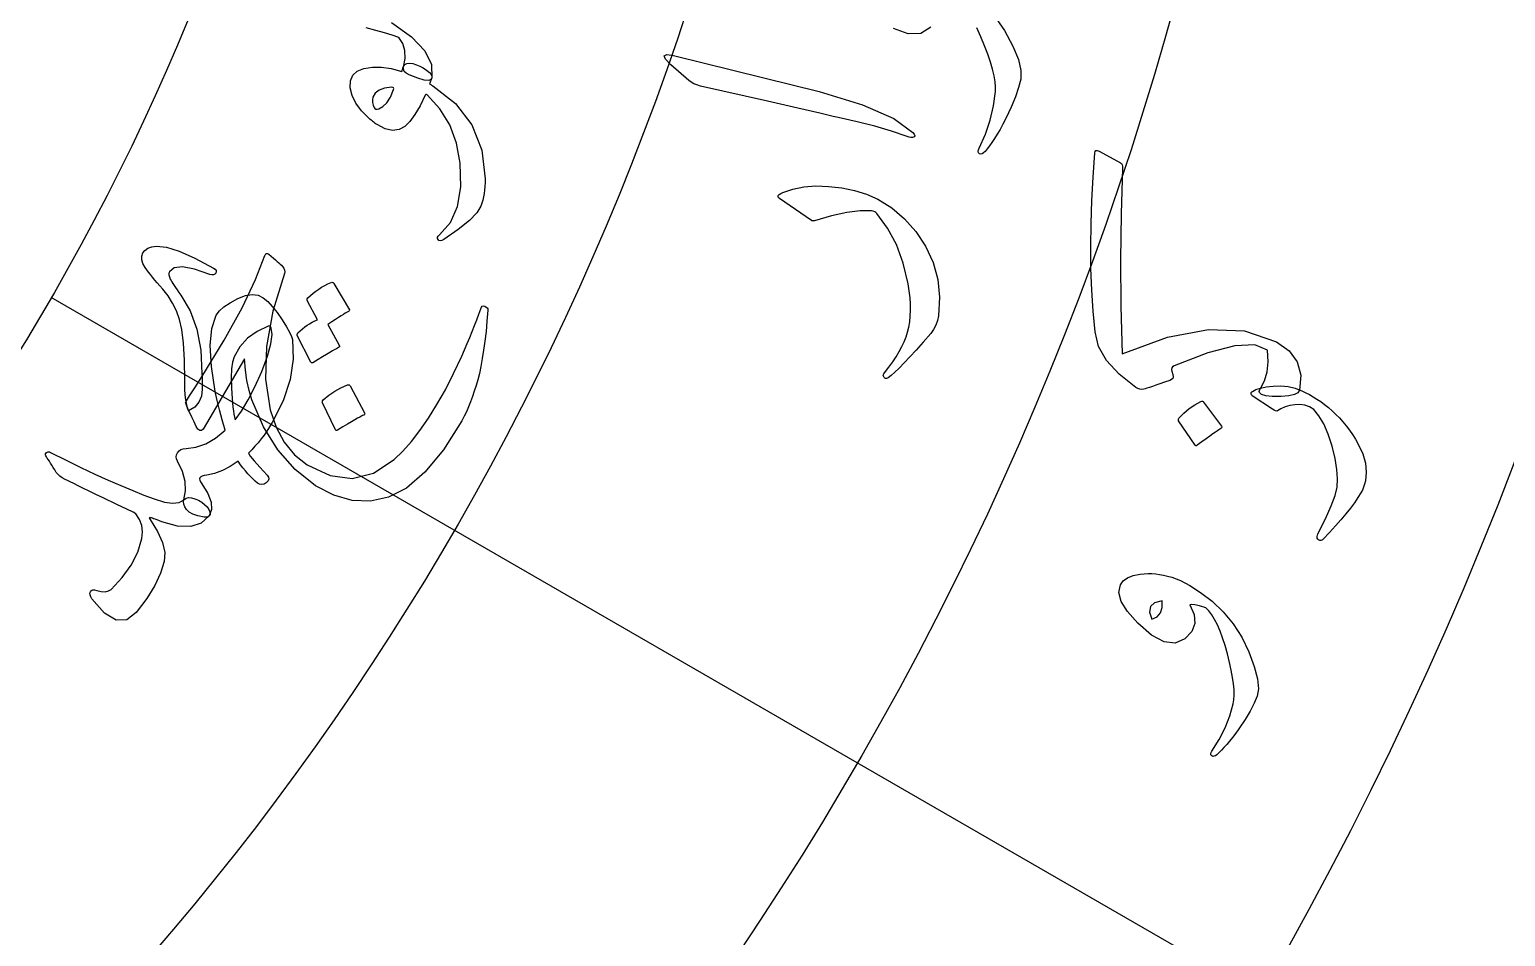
# Model space of a CAD drawing. Header units: millimetres. Extents: x -150 to 150, y -150 to 184.
# Drawn here: x 43.21 to 75.84, y -39.36 to -19.29 of the extents above; entities that cross this region are included whole.
import ezdxf

# ---------------------------------------------------------------- set-up
doc = ezdxf.new("R2010")
doc.units = ezdxf.units.MM
for name, color, linetype in [('ENGRAVE', 7, 'Continuous'), ('ENGRAVE_FINE', 8, 'Continuous'), ('GUIDE', 3, 'Continuous'), ('TEXT', 5, 'Continuous')]:
    doc.layers.add(name, color=color, linetype=linetype)

msp = doc.modelspace()

# ---------------------------------------------------------------- linework, layer by layer
at = {"layer": 'ENGRAVE'}
for radius in [132.75, 112.1737, 91.5975, 71.0212, 50.445]:
    msp.add_circle((0, 0), radius, dxfattribs=at)
at = {"layer": 'ENGRAVE_FINE'}
for points in [[(61.5062, -35.5106), (43.6867, -25.2225)], [(79.3258, -45.7987), (61.5062, -35.5106)]]:
    msp.add_lwpolyline(points, dxfattribs=at)
for radius in [122.4619, 101.8856, 81.3094, 60.7331]:
    msp.add_circle((0, 0), radius, dxfattribs=at)
at = {"layer": 'GUIDE'}
msp.add_circle((0, 0), 137.25, dxfattribs=at)
at = {"layer": 'TEXT'}
for points in [[(51.2135, -19.1358), (51.6533, -19.4517), (51.9486, -19.7622), (52.0992, -20.0667), (52.1049, -20.364), (52.1022, -20.3711), (52.0994, -20.3782), (52.0966, -20.3853), (52.0938, -20.3924), (52.0384, -20.4192), (51.9387, -20.4113), (51.7948, -20.3685), (51.6066, -20.2909), (51.5391, -20.2568), (51.4959, -20.217), (51.4767, -20.1715), (51.4818, -20.1204), (51.5159, -19.9287), (51.5093, -19.7559), (51.4621, -19.6022), (51.3745, -19.4677), (51.2268, -19.4185), (51.0572, -19.3664), (50.8659, -19.3114), (50.6528, -19.2534)], [(63.1363, -19.2389), (62.9155, -19.378), (62.6399, -19.3882), (62.3097, -19.2706)], [(64.5336, -18.9766), (64.7641, -19.3158), (64.9502, -19.6573), (65.0723, -19.9505), (65.1311, -20.1944), (65.1271, -20.3884), (65.0789, -20.5728), (65.0076, -20.7799), (64.9129, -21.0094), (64.7946, -21.2611), (64.7303, -21.3872), (64.6675, -21.5027), (64.6063, -21.6076), (64.5468, -21.702), (64.4898, -21.7868), (64.4362, -21.8628), (64.3861, -21.93), (64.3393, -21.9885), (64.3051, -22.0208), (64.2731, -22.0399), (64.2434, -22.0459), (64.216, -22.0388), (64.1937, -22.0167), (64.1846, -21.9887), (64.1884, -21.9548), (64.2054, -21.9149), (64.3433, -21.6053), (64.4495, -21.293), (64.524, -20.9784), (64.5668, -20.6619), (64.5689, -20.5608), (64.559, -20.4451), (64.5371, -20.3149), (64.5031, -20.1702), (64.4568, -20.0113), (64.3982, -19.8381), (64.3271, -19.6508), (64.2435, -19.4496), (64.1538, -19.251)]]:
    msp.add_lwpolyline(points, dxfattribs=at)
for points in [[(57.3925, -20.0701), (57.2711, -19.9484), (57.2395, -19.8738), (57.2978, -19.8459), (57.4462, -19.8647), (59.4434, -20.358), (60.6697, -20.6585), (61.629, -20.9579), (62.3199, -21.2607), (62.7415, -21.569), (62.7708, -21.609), (62.7834, -21.64), (62.7792, -21.6617), (62.7582, -21.6743), (62.7301, -21.6805), (62.6965, -21.6802), (62.6573, -21.6734), (62.6127, -21.6602), (62.2704, -21.5418), (61.9018, -21.4322), (61.507, -21.331), (61.0861, -21.238), (60.9768, -21.2116), (60.6808, -21.1432), (60.198, -21.0321), (59.5289, -20.8775), (58.0424, -20.5413), (57.9652, -20.5182), (57.8965, -20.4897), (57.8364, -20.4558), (57.7849, -20.4166)], [(52.1253, -20.5359), (52.6281, -20.9283), (52.9904, -21.4019), (53.2098, -21.9573), (53.2835, -22.5939), (53.2821, -22.6785), (53.278, -22.7609), (53.2712, -22.8412), (53.2617, -22.9193), (53.2492, -22.9946), (53.2336, -23.0664), (53.2148, -23.1347), (53.1929, -23.1996), (53.1039, -23.3461), (52.9368, -23.5184), (52.6915, -23.7153), (52.3678, -23.9352), (52.3263, -23.9556), (52.2917, -23.9629), (52.2642, -23.9573), (52.2436, -23.9387), (52.2327, -23.9133), (52.2344, -23.8872), (52.2487, -23.8604), (52.2756, -23.8328), (52.5152, -23.5612), (52.6727, -23.2059), (52.7464, -22.7684), (52.7344, -22.2509), (52.6528, -21.8014), (52.5024, -21.3985), (52.2843, -21.0421), (51.9995, -20.7322), (51.9865, -20.7286), (51.975, -20.7286), (51.965, -20.7323), (51.9565, -20.7397), (51.8449, -20.9777), (51.7331, -21.1733), (51.6219, -21.3267), (51.5114, -21.4378), (51.3833, -21.5058), (51.2388, -21.5212), (51.0779, -21.4844), (50.9006, -21.3955), (50.878, -21.3814), (50.8554, -21.3663), (50.8327, -21.3502), (50.8099, -21.333), (50.7867, -21.3145), (50.7625, -21.2947), (50.7374, -21.2735), (50.7113, -21.2509), (50.5493, -21.088), (50.4275, -20.9223), (50.3458, -20.7539), (50.3042, -20.5825), (50.3067, -20.4262), (50.3577, -20.3026), (50.4574, -20.2116), (50.606, -20.1527), (50.7917, -20.123), (50.9932, -20.124), (51.2104, -20.1558), (51.4433, -20.2186), (51.4485, -20.2047), (51.4531, -20.1911), (51.4571, -20.1777), (51.4605, -20.1647), (51.4639, -20.1516), (51.4678, -20.1382), (51.4724, -20.1246), (51.4776, -20.1107), (51.506, -20.0672), (51.5502, -20.042), (51.6103, -20.035), (51.6862, -20.0462), (51.7654, -20.0694), (51.8424, -20.1007), (51.9173, -20.1404), (51.9898, -20.1884), (52.0508, -20.2381), (52.0907, -20.2828), (52.1097, -20.3224), (52.1077, -20.3569), (52.0548, -20.4917), (52.067, -20.4975), (52.0828, -20.5068), (52.1023, -20.5196), (52.1253, -20.5359)], [(51.2173, -20.5661), (51.0615, -20.5884), (50.9401, -20.6323), (50.8528, -20.6978), (50.7996, -20.7852), (50.7913, -20.847), (50.7941, -20.9063), (50.8079, -20.9631), (50.8327, -21.0174), (50.8491, -21.0384), (50.8716, -21.0497), (50.9001, -21.0513), (50.9346, -21.0433), (51.0264, -20.9973), (51.1116, -20.9108), (51.19, -20.7838), (51.2612, -20.6162), (51.2648, -20.5973), (51.2587, -20.5827), (51.2428, -20.5723), (51.2173, -20.5661)], [(66.8567, -21.9851), (67.3296, -22.2366), (67.352, -22.256), (67.3673, -22.2823), (67.3754, -22.3155), (67.3763, -22.3556), (67.3428, -23.3666), (67.3304, -24.3874), (67.3387, -25.419), (67.3674, -26.4627), (68.3708, -26.0974), (69.2731, -25.9258), (70.0757, -25.9568), (70.7781, -26.198), (71.0606, -26.3996), (71.2401, -26.6459), (71.3158, -26.9369), (71.2873, -27.2723), (71.2537, -27.3261), (71.1754, -27.3668), (71.0523, -27.3941), (70.8846, -27.408), (70.687, -27.4101), (70.5407, -27.3955), (70.4455, -27.3645), (70.4015, -27.3174), (70.3994, -27.2985), (70.4029, -27.2778), (70.4121, -27.2554), (70.427, -27.2311), (70.5174, -27.0622), (70.5733, -26.8651), (70.5945, -26.6401), (70.5808, -26.3873), (70.2971, -26.2664), (69.8583, -26.2867), (69.2644, -26.4444), (68.5148, -26.7336), (68.4828, -26.7528), (68.4635, -26.778), (68.4568, -26.8091), (68.4628, -26.8461), (68.4873, -26.9261), (68.4954, -26.9713), (68.4869, -27.0081), (68.4618, -27.0364), (68.42, -27.0561), (68.3055, -27.096), (68.2032, -27.1314), (68.1132, -27.1622), (68.0354, -27.1885), (67.9699, -27.2103), (67.9166, -27.2277), (67.8756, -27.2408), (67.8468, -27.2495), (67.8029, -27.2542), (67.7588, -27.2491), (67.7147, -27.2343), (67.6705, -27.2097), (67.2979, -26.9179), (67.0235, -26.6151), (66.8468, -26.3012), (66.7676, -25.9758), (66.7253, -25.5213), (66.6957, -25.0553), (66.6787, -24.5776), (66.6738, -24.088), (66.6806, -23.5873), (66.6985, -23.0761), (66.7272, -22.5542), (66.7665, -22.0214), (66.7714, -21.9859), (66.788, -21.968), (66.8165, -21.9678), (66.8567, -21.9851)], [(59.7898, -23.0265), (59.7774, -23.0167), (59.7682, -23.007), (59.7623, -22.9976), (59.7597, -22.9883), (59.7661, -22.9659), (59.786, -22.9431), (59.8195, -22.92), (59.8666, -22.8966), (60.0898, -22.82), (60.3322, -22.7719), (60.5936, -22.7524), (60.8743, -22.7615), (61.1673, -22.7958), (61.4469, -22.8538), (61.7131, -22.9358), (61.9657, -23.0422), (62.2772, -23.2392), (62.5572, -23.4782), (62.8053, -23.7597), (63.0208, -24.0843), (63.1908, -24.4416), (63.295, -24.818), (63.3329, -25.2129), (63.304, -25.6256), (63.2842, -25.7317), (63.2496, -25.8317), (63.2003, -25.9258), (63.1365, -26.0138), (62.9687, -26.2078), (62.8148, -26.3814), (62.675, -26.5348), (62.5493, -26.6682), (62.4382, -26.7812), (62.3418, -26.8736), (62.2604, -26.9454), (62.194, -26.9967), (62.1764, -27.0058), (62.1606, -27.0108), (62.1465, -27.0118), (62.1341, -27.0088), (62.1199, -27.0009), (62.1079, -26.9903), (62.0982, -26.9772), (62.0908, -26.9615), (62.0876, -26.944), (62.0904, -26.9256), (62.0994, -26.9063), (62.1144, -26.886), (62.2089, -26.764), (62.2944, -26.645), (62.3708, -26.5291), (62.4382, -26.4164), (62.497, -26.306), (62.5476, -26.1969), (62.5901, -26.089), (62.6245, -25.9826), (62.6513, -25.8733), (62.6712, -25.7572), (62.6841, -25.6341), (62.6899, -25.5042), (62.6882, -25.3673), (62.6785, -25.2232), (62.6606, -25.072), (62.6345, -24.9138), (62.5276, -24.4584), (62.3763, -24.048), (62.1816, -23.6826), (61.9442, -23.3621), (61.9236, -23.3395), (61.8969, -23.3215), (61.864, -23.3079), (61.825, -23.2989), (61.5739, -23.2996), (61.2804, -23.3377), (60.9445, -23.4125), (60.5662, -23.523), (60.5439, -23.5256), (60.5251, -23.525), (60.5097, -23.5213), (60.4978, -23.5144)], [(46.7299, -27.7282), (46.7077, -27.664), (46.6892, -27.5945), (46.6742, -27.5197), (46.6629, -27.4397), (46.6546, -27.3542), (46.6491, -27.2629), (46.6462, -27.166), (46.646, -27.0633), (46.6378, -26.606), (46.6141, -26.2275), (46.5766, -25.9272), (46.5268, -25.7047), (46.4596, -25.5176), (46.3754, -25.3434), (46.2743, -25.1824), (46.1565, -25.0343), (46.0952, -24.9647), (46.0372, -24.8975), (45.9826, -24.8329), (45.9315, -24.7706), (45.8843, -24.7117), (45.8418, -24.6568), (45.804, -24.606), (45.7708, -24.5593), (45.7199, -24.4684), (45.6939, -24.3839), (45.6928, -24.3059), (45.7167, -24.2343), (45.7618, -24.1759), (45.8278, -24.1314), (45.9147, -24.1008), (46.0226, -24.0841), (46.2381, -24.1051), (46.5193, -24.1928), (46.8663, -24.3474), (47.2787, -24.5693), (47.3141, -24.5928), (47.3347, -24.6189), (47.3402, -24.6474), (47.3309, -24.6784), (47.31, -24.7044), (47.2809, -24.7179), (47.2437, -24.7189), (47.1983, -24.7075), (46.8556, -24.5907), (46.5924, -24.5422), (46.4085, -24.562), (46.3036, -24.6506), (46.2936, -24.6822), (46.2938, -24.7203), (46.3042, -24.7649), (46.3248, -24.816), (46.3398, -24.8418), (46.3587, -24.8728), (46.3817, -24.909), (46.4087, -24.9505), (46.4398, -24.9973), (46.4748, -25.0493), (46.5138, -25.1067), (46.5568, -25.1693), (46.7642, -25.5176), (46.9122, -25.9218), (46.9994, -26.3822), (47.024, -26.8986), (47.0241, -26.9039), (47.0245, -26.9201), (47.0251, -26.9471), (47.026, -26.9848), (47.027, -27.0333), (47.0283, -27.0927), (47.0296, -27.1629), (47.0311, -27.2439), (47.0144, -27.404), (46.9585, -27.5382), (46.8636, -27.6464), (46.7299, -27.7282)], [(47.0232, -26.9747), (47.5169, -26.1646), (47.9102, -25.4452), (48.2076, -24.8205), (48.4128, -24.2937), (48.4187, -24.2773), (48.4264, -24.2644), (48.4361, -24.255), (48.4476, -24.2492), (48.4603, -24.2471), (48.4737, -24.2489), (48.4877, -24.2546), (48.5024, -24.2642), (48.5565, -24.3076), (48.6059, -24.3481), (48.6504, -24.3857), (48.6902, -24.4204), (48.7252, -24.4523), (48.7554, -24.4812), (48.7808, -24.5072), (48.8014, -24.5303), (48.8316, -24.5726), (48.8494, -24.6128), (48.8546, -24.6509), (48.8473, -24.687), (48.5906, -25.525), (48.4509, -26.3043), (48.4313, -27.0288), (48.5346, -27.7012), (48.6615, -28.0877), (48.8389, -28.4201), (49.0679, -28.6979), (49.3496, -28.9202), (49.8554, -29.1607), (50.3454, -29.2233), (50.8195, -29.1053), (51.2758, -28.8045), (51.465, -28.6203), (51.6543, -28.4067), (51.8432, -28.1637), (52.0314, -27.8913), (52.2187, -27.5899), (52.4046, -27.2603), (52.5887, -26.9024), (52.7704, -26.5163), (52.8312, -26.3772), (52.8897, -26.2398), (52.9459, -26.1041), (52.9999, -25.9702), (53.0511, -25.8389), (53.0992, -25.7111), (53.1442, -25.587), (53.1861, -25.4664), (53.2011, -25.4307), (53.2214, -25.4098), (53.247, -25.4037), (53.2779, -25.4123), (53.3097, -25.4308), (53.3314, -25.4512), (53.3429, -25.4734), (53.3443, -25.4975), (53.3256, -25.7412), (53.3037, -25.9706), (53.2787, -26.1856), (53.2507, -26.3862), (53.2206, -26.5719), (53.1891, -26.7426), (53.1564, -26.8982), (53.1226, -27.0387), (53.0844, -27.1677), (53.0451, -27.2923), (53.0046, -27.4123), (52.963, -27.5278), (52.9193, -27.6389), (52.8724, -27.7455), (52.8224, -27.8476), (52.7692, -27.9452), (52.3626, -28.5876), (51.9547, -29.0835), (51.5496, -29.4337), (51.1504, -29.6394), (50.7486, -29.7244), (50.3453, -29.7091), (49.9406, -29.5948), (49.5341, -29.383), (49.0846, -29.0278), (48.7019, -28.5919), (48.3835, -28.0774), (48.1268, -27.4859), (48.0647, -27.2786), (48.0171, -27.0578), (47.9839, -26.8237), (47.9648, -26.576), (47.0499, -28.1352), (47.0116, -28.1629), (46.9736, -28.1613), (46.9357, -28.1305), (46.898, -28.0704), (46.8501, -27.9714), (46.8071, -27.8819), (46.7692, -27.8022), (46.7363, -27.732), (46.7089, -27.6716), (46.6874, -27.6213), (46.6718, -27.581), (46.6622, -27.5507), (46.683, -27.5072), (46.7504, -27.397), (46.8641, -27.2197), (47.0232, -26.9747)], [(49.3504, -25.2883), (49.3464, -25.2756), (49.3475, -25.2613), (49.3536, -25.2454), (49.3647, -25.2277), (49.4229, -25.1739), (49.4825, -25.1234), (49.5435, -25.0761), (49.6058, -25.0321), (49.6701, -24.9911), (49.7372, -24.9529), (49.8068, -24.9176), (49.8792, -24.8851), (49.8982, -24.8813), (49.9151, -24.8839), (49.9298, -24.8928), (49.9424, -24.9081), (50.2824, -25.4897), (50.2845, -25.502), (50.2777, -25.5153), (50.2622, -25.5295), (50.2379, -25.5446), (50.218, -25.5533), (50.1889, -25.5692), (50.1503, -25.5921), (50.1024, -25.622), (50.0446, -25.6591), (49.976, -25.7035), (49.8968, -25.7553), (49.8069, -25.8142), (50.061, -26.2756), (50.0667, -26.2938), (50.0615, -26.3107), (50.0454, -26.3262), (50.0186, -26.3403), (49.9953, -26.3526), (49.9596, -26.3724), (49.9116, -26.3997), (49.851, -26.4346), (49.7776, -26.4777), (49.6909, -26.5299), (49.5907, -26.5911), (49.4771, -26.661), (49.4616, -26.6663), (49.4493, -26.6656), (49.4402, -26.6591), (49.4342, -26.6466), (49.1316, -26.0617), (49.1278, -26.049), (49.1291, -26.0346), (49.1355, -26.0187), (49.1468, -26.0012), (49.1944, -25.9545), (49.2438, -25.9109), (49.2953, -25.8705), (49.3487, -25.8332), (49.4036, -25.7987), (49.4598, -25.767), (49.5171, -25.7379), (49.5755, -25.7115)], [(47.3417, -25.609), (47.4091, -25.5162), (47.5104, -25.4248), (47.6455, -25.3345), (47.8144, -25.2449), (47.9853, -25.1775), (48.1365, -25.1513), (48.2679, -25.1667), (48.3795, -25.2238), (48.4769, -25.3103), (48.5788, -25.4204), (48.685, -25.5541), (48.7952, -25.7118), (48.8913, -25.8651), (48.9617, -25.9894), (49.0064, -26.0844), (49.0258, -26.1499), (49.0412, -26.5813), (48.9719, -27.0324), (48.817, -27.5017), (48.5762, -27.9874), (48.5194, -28.082), (48.4597, -28.1738), (48.3971, -28.2627), (48.3317, -28.3488), (48.264, -28.4319), (48.1947, -28.5117), (48.1239, -28.5883), (48.0516, -28.6617), (48.0923, -28.7277), (48.1754, -28.8313), (48.3007, -28.9729), (48.4682, -29.1525), (48.4981, -29.1919), (48.5044, -29.2328), (48.487, -29.2753), (48.4458, -29.3191), (48.3968, -29.3481), (48.3478, -29.3589), (48.2989, -29.3517), (48.25, -29.3265), (48.1984, -29.28), (48.1458, -29.2296), (48.0924, -29.1752), (48.038, -29.1171), (47.9833, -29.0549), (47.929, -28.9885), (47.875, -28.918), (47.8213, -28.8433), (47.6488, -28.9578), (47.4759, -29.0468), (47.3027, -29.1105), (47.1293, -29.149), (47.0743, -29.1577), (47.031, -29.1702), (46.9994, -29.1867), (46.9796, -29.2071), (46.9732, -29.2297), (46.9778, -29.2592), (46.9934, -29.2956), (47.0201, -29.339), (47.1539, -29.5543), (47.226, -29.7453), (47.2364, -29.9116), (47.1852, -30.0529), (47.1704, -30.0666), (47.1464, -30.0756), (47.1134, -30.08), (47.0712, -30.0795), (46.9331, -30.0505), (46.8226, -30.0129), (46.7395, -29.9669), (46.6837, -29.9126), (46.6451, -29.8498), (46.6217, -29.7923), (46.6136, -29.7402), (46.6208, -29.6935), (46.663, -29.4979), (46.6541, -29.2897), (46.5941, -29.0693), (46.4831, -28.837), (46.4627, -28.7898), (46.4558, -28.7434), (46.4627, -28.6979), (46.4832, -28.6532), (46.5169, -28.6117), (46.5596, -28.5822), (46.6112, -28.5647), (46.6718, -28.5592), (46.8917, -28.5305), (47.11, -28.4537), (47.3262, -28.3286), (47.5399, -28.1549), (47.4741, -27.9263), (47.4152, -27.7071), (47.3632, -27.4974), (47.3181, -27.2969), (47.2316, -26.746), (47.2054, -26.2822), (47.2414, -25.9037), (47.3417, -25.609)], [(48.4914, -25.8564), (48.2411, -25.9714), (48.0317, -26.122), (47.8629, -26.3087), (47.7342, -26.532), (47.7003, -26.6473), (47.6801, -26.8003), (47.6732, -26.9912), (47.6792, -27.2203), (47.6857, -27.3399), (47.693, -27.4504), (47.701, -27.5519), (47.7098, -27.6443), (47.7199, -27.7278), (47.7317, -27.8027), (47.7452, -27.8689), (47.7606, -27.9264), (47.9019, -27.7306), (48.0471, -27.4868), (48.1954, -27.1948), (48.3458, -26.8547), (48.4731, -26.519), (48.5494, -26.2473), (48.5759, -26.0403), (48.5535, -25.898), (48.5453, -25.8739), (48.5322, -25.859), (48.5142, -25.8531), (48.4914, -25.8564)], [(49.687, -27.5479), (49.6836, -27.535), (49.6853, -27.5204), (49.6921, -27.5043), (49.704, -27.4866), (49.8279, -27.383), (49.9589, -27.2929), (50.097, -27.2162), (50.2423, -27.1529), (50.2611, -27.1493), (50.2768, -27.1516), (50.2891, -27.16), (50.2983, -27.1743), (50.6186, -27.7676), (50.6238, -27.7861), (50.6181, -27.8032), (50.6016, -27.8188), (50.5742, -27.833), (50.5505, -27.8452), (50.5141, -27.8649), (50.4651, -27.8923), (50.4033, -27.9271), (50.3284, -27.9702), (50.2397, -28.0224), (50.1374, -28.0836), (50.0214, -28.1536), (50.004, -28.1618), (49.9904, -28.1631), (49.9807, -28.1576), (49.9748, -28.1454)], [(70.2494, -27.2983), (70.324, -27.2578), (70.4255, -27.2245), (70.5541, -27.1985), (70.7097, -27.1797), (70.8741, -27.174), (71.0361, -27.1903), (71.1955, -27.2286), (71.3524, -27.2891), (71.4315, -27.3257), (71.5116, -27.3672), (71.5928, -27.4138), (71.675, -27.4653), (71.7582, -27.5224), (71.842, -27.5854), (71.9265, -27.6543), (72.0117, -27.7292), (72.0937, -27.8046), (72.1728, -27.8846), (72.2492, -27.9693), (72.3227, -28.0587), (72.3933, -28.1528), (72.461, -28.2517), (72.5258, -28.3552), (72.5877, -28.4635), (72.6855, -28.6794), (72.7443, -28.8868), (72.7642, -29.0855), (72.7451, -29.2753), (72.7276, -29.3498), (72.7055, -29.4183), (72.6787, -29.4807), (72.6473, -29.537), (72.5796, -29.6445), (72.5017, -29.7582), (72.4134, -29.8781), (72.3149, -30.0039), (72.2055, -30.1356), (72.0848, -30.2728), (71.9529, -30.4154), (71.8096, -30.5634), (71.7971, -30.5774), (71.7814, -30.587), (71.7625, -30.5921), (71.7406, -30.5927), (71.7218, -30.5894), (71.7056, -30.5799), (71.6921, -30.5642), (71.6812, -30.5423), (71.6779, -30.5251), (71.6794, -30.5038), (71.6858, -30.4782), (71.6969, -30.4484), (71.8647, -30.114), (71.9907, -29.8298), (72.0755, -29.5963), (72.1195, -29.4139), (72.1302, -29.2333), (72.1158, -29.022), (72.076, -28.7805), (72.0105, -28.5088), (71.9234, -28.2421), (71.8262, -28.0175), (71.7193, -27.8348), (71.603, -27.6939), (71.5062, -27.6387), (71.4049, -27.6031), (71.2991, -27.5871), (71.1887, -27.5904), (71.0736, -27.6095), (70.9703, -27.6391), (70.8789, -27.6793), (70.7992, -27.7299), (70.784, -27.7331), (70.7605, -27.7269), (70.7286, -27.7114), (70.6885, -27.6865), (70.2446, -27.3925), (70.2337, -27.3823), (70.2258, -27.3692), (70.221, -27.3533), (70.2193, -27.3347), (70.2227, -27.321), (70.2288, -27.3103), (70.2377, -27.3028), (70.2494, -27.2983)], [(68.6158, -27.9454), (68.6107, -27.9334), (68.6104, -27.9194), (68.6148, -27.9034), (68.6242, -27.8855), (68.7319, -27.7754), (68.8485, -27.6775), (68.974, -27.5918), (69.1084, -27.5182), (69.1265, -27.513), (69.1422, -27.5138), (69.1555, -27.5206), (69.1664, -27.5334), (69.5616, -28.0661), (69.5692, -28.0832), (69.566, -28.0999), (69.5519, -28.1162), (69.5269, -28.1321), (69.5053, -28.1459), (69.4722, -28.168), (69.4278, -28.1985), (69.3719, -28.2373), (69.3042, -28.2852), (69.2243, -28.343), (69.1323, -28.4107), (69.028, -28.4882), (69.0121, -28.4976), (68.9989, -28.5002), (68.9886, -28.4959), (68.9811, -28.4848)], [(46.6208, -29.6935), (46.6721, -29.6614), (46.7299, -29.6467), (46.7941, -29.6495), (46.8649, -29.6697), (46.946, -29.7048), (47.0185, -29.7467), (47.0822, -29.7955), (47.1372, -29.8511), (47.1782, -29.908), (47.1998, -29.9606), (47.2021, -30.0089), (47.1852, -30.0529), (47.0102, -30.2117), (46.7771, -30.2859), (46.4867, -30.2751), (46.1391, -30.1793), (46.0819, -30.1586), (46.0322, -30.1407), (45.9902, -30.1255), (45.9559, -30.1131), (45.9292, -30.1034), (45.9101, -30.0965), (45.8987, -30.0924), (45.8948, -30.091), (45.8704, -30.0884), (45.8592, -30.0945), (45.8612, -30.1092), (45.8764, -30.1326), (46.0446, -30.3959), (46.1523, -30.6389), (46.1997, -30.8612), (46.1868, -31.0623), (46.1097, -31.3159), (45.9819, -31.5886), (45.8031, -31.8798), (45.573, -32.1885), (45.3611, -32.3531), (45.1268, -32.3573), (44.8705, -32.2019), (44.5915, -31.8885), (44.5637, -31.8428), (44.5491, -31.8008), (44.5478, -31.7627), (44.5597, -31.7283), (44.5824, -31.7021), (44.6131, -31.6885), (44.652, -31.6875), (44.699, -31.6991), (44.7993, -31.7239), (44.8856, -31.7282), (44.9579, -31.7121), (45.0159, -31.6757), (45.2635, -31.4155), (45.4596, -31.141), (45.604, -30.8529), (45.6966, -30.5521), (45.7125, -30.4058), (45.695, -30.2658), (45.6442, -30.1322), (45.5601, -30.0048), (45.5025, -29.9714), (45.3632, -29.9017), (45.142, -29.7957), (44.8393, -29.6529), (44.6781, -29.5753), (44.5328, -29.5048), (44.4034, -29.4414), (44.2899, -29.3851), (44.1928, -29.3369), (44.1126, -29.2978), (44.0492, -29.2676), (44.0028, -29.2464), (43.9348, -29.2093), (43.8791, -29.1707), (43.8355, -29.1304), (43.8042, -29.0886), (43.7686, -29.0317), (43.7355, -28.9786), (43.7048, -28.9294), (43.6766, -28.884), (43.6507, -28.8428), (43.6267, -28.8062), (43.6048, -28.7741), (43.5848, -28.7465), (43.5703, -28.7221), (43.5648, -28.6993), (43.5682, -28.6781), (43.5805, -28.6585), (43.6029, -28.643), (43.6266, -28.6357), (43.6515, -28.6366), (43.6777, -28.6458), (44.0197, -28.8179), (44.346, -28.9773), (44.6566, -29.1241), (44.9514, -29.2583), (45.2304, -29.3804), (45.493, -29.4908), (45.7394, -29.5894), (45.9695, -29.6764), (46.1923, -29.745), (46.3752, -29.7707), (46.5181, -29.7535), (46.6208, -29.6935)], [(67.7129, -32.4272), (67.487, -32.1693), (67.3474, -31.9414), (67.2942, -31.7431), (67.3276, -31.5737), (67.3889, -31.4867), (67.4822, -31.4185), (67.6076, -31.3691), (67.7652, -31.3384), (67.8526, -31.3289), (67.9393, -31.3251), (68.0253, -31.327), (68.1108, -31.3347), (68.1966, -31.3471), (68.2838, -31.3632), (68.3724, -31.3829), (68.4624, -31.4063), (68.6542, -31.4773), (68.8669, -31.5898), (69.1003, -31.7439), (69.3543, -31.9401), (69.6036, -32.1729), (69.8228, -32.4368), (70.0117, -32.7322), (70.1698, -33.0592), (70.289, -33.3818), (70.3587, -33.6536), (70.3793, -33.8738), (70.3512, -34.0421), (70.2857, -34.1963), (70.1972, -34.3671), (70.0854, -34.5545), (69.9504, -34.7582), (69.8783, -34.8597), (69.809, -34.9521), (69.7424, -35.0357), (69.6786, -35.1102), (69.6182, -35.1768), (69.5619, -35.2361), (69.5097, -35.2883), (69.4615, -35.3333), (69.4275, -35.3571), (69.3971, -35.3697), (69.3703, -35.3711), (69.3471, -35.3615), (69.3302, -35.3393), (69.3255, -35.3137), (69.333, -35.2846), (69.3527, -35.252), (69.5116, -34.9997), (69.6433, -34.7411), (69.7477, -34.4765), (69.8248, -34.2062), (69.8394, -34.1183), (69.8453, -34.0161), (69.8425, -33.8997), (69.8309, -33.7691), (69.8105, -33.6243), (69.7812, -33.4654), (69.7428, -33.2925), (69.6954, -33.1057), (69.6424, -32.9203), (69.5876, -32.7512), (69.5309, -32.5986), (69.4726, -32.4623), (69.4121, -32.3426), (69.3488, -32.2396), (69.2829, -32.1532), (69.2144, -32.0834), (69.0804, -32.0431), (68.9778, -32.0193), (68.9064, -32.0121), (68.8662, -32.0214), (68.9629, -32.2351), (68.9757, -32.432), (68.9048, -32.6117), (68.7503, -32.7736), (68.5381, -32.8662), (68.2946, -32.8388), (68.0197, -32.6921), (67.7129, -32.4272)], [(68.2513, -31.9328), (68.0843, -31.9759), (67.9914, -32.0576), (67.9725, -32.1782), (68.0272, -32.3381), (68.1418, -32.2831), (68.2174, -32.1971), (68.2539, -32.0803), (68.2513, -31.9328)]]:
    msp.add_lwpolyline(points, close=True, dxfattribs=at)

doc.saveas('drawing.dxf')
